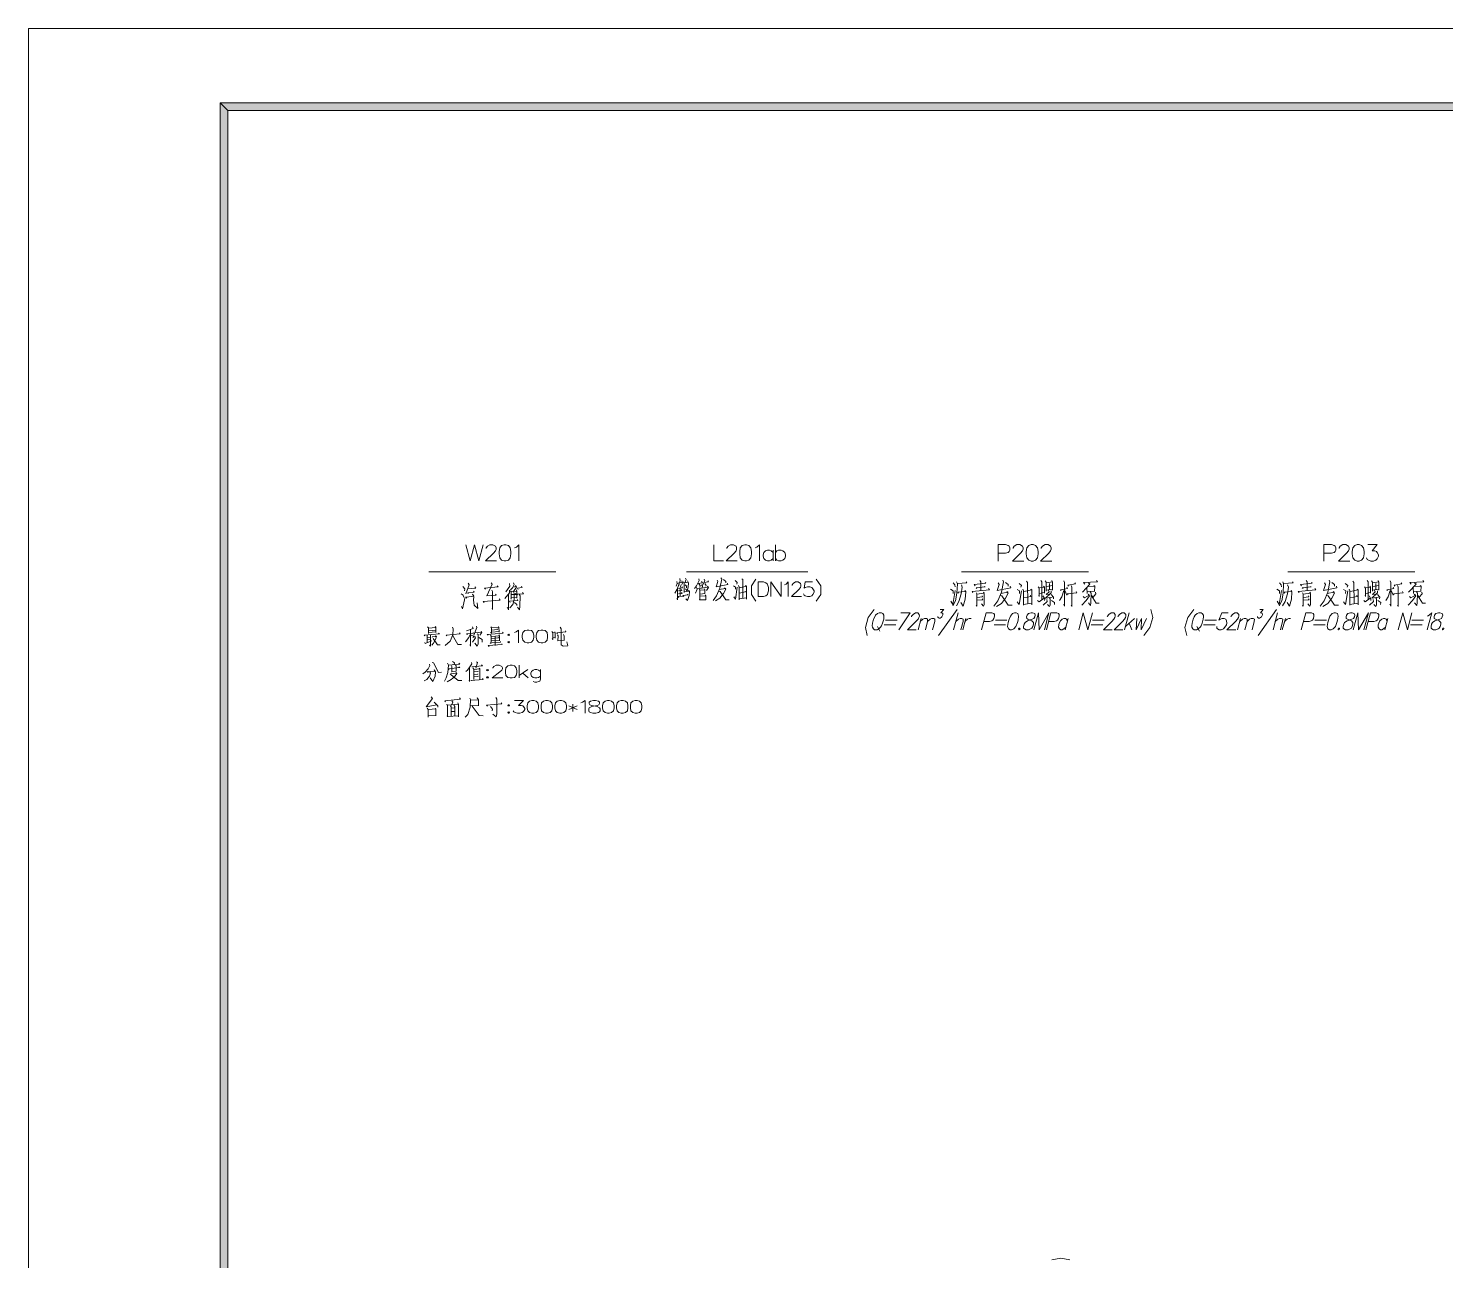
# Model space of a CAD drawing. Header units: millimetres. Extents: x 0 to 829, y 0 to 586.
# Drawn here: x 0 to 178.5, y 430.5 to 585.6 of the extents above; entities that cross this region are included whole.
import ezdxf

# ---------------------------------------------------------------- set-up
doc = ezdxf.new("R2010")
doc.units = ezdxf.units.MM

msp = doc.modelspace()

# ---------------------------------------------------------------- hatches: boundary and pattern name
h = msp.add_hatch(color=0)
h.dxf.hatch_style = 2
h.paths.add_polyline_path([(819.788528, 576.266028), (818.80075, 575.281778), (25.142472, 575.281778), (24.154694, 576.266028)])
h = msp.add_hatch(color=0)
h.dxf.hatch_style = 2
h.paths.add_polyline_path([(24.154694, 576.266028), (25.142472, 575.281778), (25.142472, 10.3505), (24.154694, 9.36625)])

# ---------------------------------------------------------------- linework, layer by layer
at = {"color": 0, "lineweight": 0}
for points in [[(0, 0), (0, 585.632278), (829.154778, 585.632278), (829.154778, 0)], [(819.788528, 576.266028), (818.80075, 575.281778), (25.142472, 575.281778), (24.154694, 576.266028)], [(24.154694, 576.266028), (25.142472, 575.281778), (25.142472, 10.3505), (24.154694, 9.36625)], [(59.287833, 519.451167), (59.287833, 519.743972), (59.368972, 520.230806), (59.601806, 520.520083), (59.91225, 520.618861), (60.145083, 520.618861), (60.455528, 520.520083), (60.688361, 520.230806), (60.765972, 519.743972), (60.765972, 519.451167), (60.688361, 518.964333), (60.455528, 518.675056), (60.145083, 518.576278), (59.91225, 518.576278), (59.601806, 518.675056), (59.368972, 518.964333)], [(89.591444, 519.451167), (89.591444, 519.743972), (89.669056, 520.230806), (89.901889, 520.520083), (90.215861, 520.618861), (90.448694, 520.618861), (90.759139, 520.520083), (90.991972, 520.230806), (91.069583, 519.743972), (91.069583, 519.451167), (90.991972, 518.964333), (90.759139, 518.675056), (90.448694, 518.576278), (90.215861, 518.576278), (89.901889, 518.675056), (89.669056, 518.964333)], [(125.673556, 519.451167), (125.673556, 519.743972), (125.751167, 520.237861), (125.987528, 520.534194), (126.305028, 520.632972), (126.541389, 520.632972), (126.855361, 520.534194), (127.09525, 520.237861), (127.172861, 519.743972), (127.172861, 519.451167), (127.09525, 518.957278), (126.855361, 518.660944), (126.541389, 518.562167), (126.305028, 518.562167), (125.987528, 518.660944), (125.751167, 518.957278)], [(166.726306, 519.451167), (166.726306, 519.743972), (166.807444, 520.237861), (167.043806, 520.534194), (167.357778, 520.632972), (167.594139, 520.632972), (167.911639, 520.534194), (168.148, 520.237861), (168.225611, 519.743972), (168.225611, 519.451167), (168.148, 518.957278), (167.911639, 518.660944), (167.594139, 518.562167), (167.357778, 518.562167), (167.043806, 518.660944), (166.807444, 518.957278)], [(91.909194, 514.106583), (91.909194, 515.923389), (92.600639, 515.923389), (92.875806, 515.835194), (93.083944, 515.662333), (93.150972, 515.489472), (93.221528, 515.231944), (93.221528, 514.798028), (93.150972, 514.5405), (93.083944, 514.367639), (92.875806, 514.194778), (92.600639, 514.106583)], [(90.339333, 515.478889), (90.452222, 515.383639)], [(126.266222, 515.034389), (126.39675, 514.925028)], [(167.357778, 515.034389), (167.488306, 514.925028)], [(106.313111, 510.726972), (106.450694, 511.231444), (106.591806, 511.538361), (106.708222, 511.739444), (106.944583, 511.944056), (107.152722, 512.042833), (107.459639, 512.042833), (107.614861, 511.944056), (107.741861, 511.739444), (107.748917, 511.538361), (107.72775, 511.231444), (107.590167, 510.726972), (107.449056, 510.420056), (107.332639, 510.218972), (107.096278, 510.014361), (106.888139, 509.915583), (106.58475, 509.915583), (106.429528, 510.014361), (106.299, 510.218972), (106.291944, 510.420056)], [(123.408722, 510.82575), (123.489861, 511.132667), (123.687417, 511.637139), (123.952, 511.944056), (124.220111, 512.042833), (124.403556, 512.042833), (124.61875, 511.944056), (124.721056, 511.637139), (124.646972, 511.132667), (124.565833, 510.82575), (124.368278, 510.321278), (124.103694, 510.014361), (123.832056, 509.915583), (123.648611, 509.915583), (123.433417, 510.014361), (123.334639, 510.321278)], [(125.341944, 510.321278), (125.349, 510.116667), (125.440722, 510.014361), (125.659444, 509.915583), (125.962833, 509.915583), (126.234472, 510.014361), (126.382639, 510.116667), (126.495528, 510.321278), (126.580194, 510.624667), (126.573139, 510.82575), (126.382639, 511.030361), (125.88875, 511.231444), (125.733528, 511.33375), (125.726472, 511.538361), (125.782917, 511.739444), (125.959306, 511.944056), (126.290917, 512.042833), (126.470833, 512.042833), (126.749528, 511.944056), (126.816556, 511.739444), (126.763639, 511.538361), (126.647222, 511.33375), (126.439083, 511.231444), (125.835833, 511.030361), (125.535972, 510.82575), (125.423083, 510.624667)], [(146.554472, 510.726972), (146.692056, 511.231444), (146.833167, 511.538361), (146.949583, 511.739444), (147.185944, 511.944056), (147.394083, 512.042833), (147.697472, 512.042833), (147.852694, 511.944056), (147.983222, 511.739444), (147.990278, 511.538361), (147.969111, 511.231444), (147.831528, 510.726972), (147.690417, 510.420056), (147.574, 510.218972), (147.337639, 510.014361), (147.1295, 509.915583), (146.822583, 509.915583), (146.667361, 510.014361), (146.540361, 510.218972), (146.533306, 510.420056)], [(163.650083, 510.82575), (163.731222, 511.132667), (163.928778, 511.637139), (164.189833, 511.944056), (164.461472, 512.042833), (164.644917, 512.042833), (164.860111, 511.944056), (164.962417, 511.637139), (164.888333, 511.132667), (164.803667, 510.82575), (164.609639, 510.321278), (164.345056, 510.014361), (164.073417, 509.915583), (163.889972, 509.915583), (163.674778, 510.014361), (163.572472, 510.321278)], [(165.583306, 510.321278), (165.586833, 510.116667), (165.682083, 510.014361), (165.900806, 509.915583), (166.204194, 509.915583), (166.472306, 510.014361), (166.624, 510.116667), (166.736889, 510.321278), (166.818028, 510.624667), (166.8145, 510.82575), (166.624, 511.030361), (166.130111, 511.231444), (165.974889, 511.33375), (165.967833, 511.538361), (166.024278, 511.739444), (166.200667, 511.944056), (166.532278, 512.042833), (166.712194, 512.042833), (166.990889, 511.944056), (167.057917, 511.739444), (167.001472, 511.538361), (166.888583, 511.33375), (166.676917, 511.231444), (166.077194, 511.030361), (165.777333, 510.82575), (165.664444, 510.624667)], [(176.657, 510.321278), (176.660528, 510.116667), (176.755778, 510.014361), (176.9745, 509.915583), (177.277889, 509.915583), (177.546, 510.014361), (177.697694, 510.116667), (177.810583, 510.321278), (177.891722, 510.624667), (177.888194, 510.82575), (177.697694, 511.030361), (177.203806, 511.231444), (177.048583, 511.33375), (177.041528, 511.538361), (177.097972, 511.739444), (177.274361, 511.944056), (177.605972, 512.042833), (177.785889, 512.042833), (178.064583, 511.944056), (178.131611, 511.739444), (178.078694, 511.538361), (177.962278, 511.33375), (177.750611, 511.231444), (177.150889, 511.030361), (176.851028, 510.82575), (176.738139, 510.624667)], [(60.381444, 509.262944), (60.427306, 509.2065), (60.494333, 509.185333), (60.564889, 509.2065), (60.61075, 509.262944), (60.564889, 509.319389), (60.494333, 509.340556), (60.427306, 509.319389)], [(62.205306, 508.959556), (62.205306, 509.188861), (62.282917, 509.566333), (62.512222, 509.795639), (62.815611, 509.87325), (63.044917, 509.87325), (63.348306, 509.795639), (63.574083, 509.566333), (63.651694, 509.188861), (63.651694, 508.959556), (63.574083, 508.578556), (63.348306, 508.34925), (63.044917, 508.275167), (62.815611, 508.275167), (62.512222, 508.34925), (62.282917, 508.578556)], [(63.955083, 508.959556), (63.955083, 509.188861), (64.032694, 509.566333), (64.258472, 509.795639), (64.565389, 509.87325), (64.791167, 509.87325), (65.098083, 509.795639), (65.323861, 509.566333), (65.401472, 509.188861), (65.401472, 508.959556), (65.323861, 508.578556), (65.098083, 508.34925), (64.791167, 508.275167), (64.565389, 508.275167), (64.258472, 508.34925), (64.032694, 508.578556)], [(124.710472, 510.014361), (124.728111, 509.940278), (124.773972, 509.912056), (124.837472, 509.940278), (124.893917, 510.014361), (124.879806, 510.091972), (124.830417, 510.120194), (124.766917, 510.091972)], [(164.951833, 510.014361), (164.969472, 509.940278), (165.015333, 509.912056), (165.078833, 509.940278), (165.135278, 510.014361), (165.117639, 510.091972), (165.071778, 510.120194), (165.008278, 510.091972)], [(178.096333, 510.014361), (178.110444, 509.940278), (178.159833, 509.912056), (178.223333, 509.940278), (178.27625, 510.014361), (178.262139, 510.091972), (178.21275, 510.120194), (178.152778, 510.091972)], [(60.381444, 508.34925), (60.427306, 508.292806), (60.494333, 508.271639), (60.564889, 508.292806), (60.61075, 508.34925), (60.564889, 508.405694), (60.494333, 508.426861), (60.427306, 508.405694)], [(60.078056, 504.521611), (60.078056, 504.750917), (60.152139, 505.131917), (60.381444, 505.357694), (60.684833, 505.435306), (60.914139, 505.435306), (61.217528, 505.357694), (61.446833, 505.131917), (61.520917, 504.750917), (61.520917, 504.521611), (61.446833, 504.140611), (61.217528, 503.914833), (60.914139, 503.837222), (60.684833, 503.837222), (60.381444, 503.914833), (60.152139, 504.140611)], [(57.717972, 504.825), (57.763833, 504.772083), (57.834389, 504.750917), (57.901417, 504.772083), (57.947278, 504.825), (57.901417, 504.881444), (57.834389, 504.902611), (57.763833, 504.881444)], [(57.717972, 503.914833), (57.763833, 503.858389), (57.834389, 503.837222), (57.901417, 503.858389), (57.947278, 503.914833), (57.901417, 503.971278), (57.834389, 503.992444), (57.763833, 503.971278)], [(60.381444, 500.390583), (60.427306, 500.334139), (60.494333, 500.312972), (60.564889, 500.334139), (60.61075, 500.390583), (60.564889, 500.447028), (60.494333, 500.468194), (60.427306, 500.447028)], [(62.815611, 500.087194), (62.815611, 500.312972), (62.889694, 500.693972), (63.119, 500.923278), (63.422389, 500.997361), (63.651694, 500.997361), (63.955083, 500.923278), (64.184389, 500.693972), (64.258472, 500.312972), (64.258472, 500.087194), (64.184389, 499.706194), (63.955083, 499.476889), (63.651694, 499.402806), (63.422389, 499.402806), (63.119, 499.476889), (62.889694, 499.706194)], [(64.565389, 500.087194), (64.565389, 500.312972), (64.639472, 500.693972), (64.868778, 500.923278), (65.172167, 500.997361), (65.401472, 500.997361), (65.704861, 500.923278), (65.934167, 500.693972), (66.00825, 500.312972), (66.00825, 500.087194), (65.934167, 499.706194), (65.704861, 499.476889), (65.401472, 499.402806), (65.172167, 499.402806), (64.868778, 499.476889), (64.639472, 499.706194)], [(66.315167, 500.087194), (66.315167, 500.312972), (66.38925, 500.693972), (66.618556, 500.923278), (66.921944, 500.997361), (67.15125, 500.997361), (67.454639, 500.923278), (67.683944, 500.693972), (67.758028, 500.312972), (67.758028, 500.087194), (67.683944, 499.706194), (67.454639, 499.476889), (67.15125, 499.402806), (66.921944, 499.402806), (66.618556, 499.476889), (66.38925, 499.706194)], [(70.573194, 499.706194), (70.647278, 499.5545), (70.8025, 499.476889), (71.105889, 499.402806), (71.486889, 499.402806), (71.790278, 499.476889), (71.941972, 499.5545), (72.019583, 499.706194), (72.019583, 499.931972), (71.941972, 500.087194), (71.638583, 500.238889), (70.954194, 500.390583), (70.724889, 500.464667), (70.647278, 500.619889), (70.647278, 500.771583), (70.8025, 500.923278), (71.179972, 500.997361), (71.409278, 500.997361), (71.790278, 500.923278), (71.941972, 500.771583), (71.941972, 500.619889), (71.864361, 500.464667), (71.638583, 500.390583), (70.954194, 500.238889), (70.647278, 500.087194), (70.573194, 499.931972)], [(72.322972, 500.087194), (72.322972, 500.312972), (72.397056, 500.693972), (72.626361, 500.923278), (72.92975, 500.997361), (73.159056, 500.997361), (73.462444, 500.923278), (73.69175, 500.693972), (73.765833, 500.312972), (73.765833, 500.087194), (73.69175, 499.706194), (73.462444, 499.476889), (73.159056, 499.402806), (72.92975, 499.402806), (72.626361, 499.476889), (72.397056, 499.706194)], [(74.07275, 500.087194), (74.07275, 500.312972), (74.146833, 500.693972), (74.376139, 500.923278), (74.679528, 500.997361), (74.908833, 500.997361), (75.212222, 500.923278), (75.441528, 500.693972), (75.515611, 500.312972), (75.515611, 500.087194), (75.441528, 499.706194), (75.212222, 499.476889), (74.908833, 499.402806), (74.679528, 499.402806), (74.376139, 499.476889), (74.146833, 499.706194)], [(75.819, 500.087194), (75.819, 500.312972), (75.896611, 500.693972), (76.125917, 500.923278), (76.429306, 500.997361), (76.658611, 500.997361), (76.962, 500.923278), (77.191306, 500.693972), (77.265389, 500.312972), (77.265389, 500.087194), (77.191306, 499.706194), (76.962, 499.476889), (76.658611, 499.402806), (76.429306, 499.402806), (76.125917, 499.476889), (75.896611, 499.706194)], [(60.381444, 499.476889), (60.427306, 499.420444), (60.494333, 499.399278), (60.564889, 499.420444), (60.61075, 499.476889), (60.564889, 499.533333), (60.494333, 499.5545), (60.427306, 499.533333)]]:
    msp.add_lwpolyline(points, close=True, dxfattribs=at)
for points in [[(55.089778, 520.618861), (55.636583, 518.576278), (56.179861, 520.618861), (56.723139, 518.576278), (57.266417, 520.618861)], [(57.658, 520.132028), (57.658, 520.230806), (57.813222, 520.424833), (58.123667, 520.618861), (58.511722, 520.618861), (58.822167, 520.424833), (58.899778, 520.230806), (58.899778, 520.03325), (58.822167, 519.839222), (58.589333, 519.549944), (57.580389, 518.576278), (58.977389, 518.576278)], [(61.231639, 520.230806), (61.468, 520.326056), (61.778444, 520.618861), (61.778444, 518.576278)], [(86.32825, 520.618861), (86.32825, 518.576278), (87.570028, 518.576278)], [(87.961611, 520.132028), (87.961611, 520.230806), (88.116833, 520.424833), (88.427278, 520.618861), (88.815333, 520.618861), (89.125778, 520.424833), (89.203389, 520.230806), (89.203389, 520.03325), (89.125778, 519.839222), (88.892944, 519.549944), (87.880472, 518.576278), (89.281, 518.576278)], [(91.53525, 520.230806), (91.768083, 520.326056), (92.082056, 520.618861), (92.082056, 518.576278)], [(93.7895, 519.645194), (93.556667, 519.839222), (93.323833, 519.938), (93.091, 519.938), (92.858167, 519.839222), (92.625333, 519.645194), (92.547722, 519.355917), (92.547722, 519.161889), (92.625333, 518.869083), (92.858167, 518.675056), (93.091, 518.576278), (93.323833, 518.576278), (93.556667, 518.675056), (93.7895, 518.869083)], [(93.7895, 519.938), (93.7895, 518.576278)], [(94.103472, 518.576278), (94.103472, 520.618861)], [(94.103472, 519.645194), (94.258694, 519.839222), (94.491528, 519.938), (94.801972, 519.938), (95.034806, 519.839222), (95.267639, 519.645194), (95.34525, 519.355917), (95.34525, 519.161889), (95.267639, 518.869083), (95.034806, 518.675056), (94.801972, 518.576278), (94.491528, 518.576278), (94.258694, 518.675056), (94.103472, 518.869083)], [(122.124611, 518.562167), (122.124611, 520.632972), (123.070056, 520.632972), (123.387556, 520.534194), (123.542778, 520.435417), (123.623917, 520.237861), (123.623917, 519.941528), (123.542778, 519.743972), (123.387556, 519.648722), (123.070056, 519.549944), (122.124611, 519.549944)], [(124.019028, 520.139083), (124.019028, 520.237861), (124.17425, 520.435417), (124.49175, 520.632972), (124.883333, 520.632972), (125.200833, 520.435417), (125.278444, 520.237861), (125.278444, 520.040306), (125.200833, 519.84275), (124.964472, 519.549944), (123.937889, 518.562167), (125.359583, 518.562167)], [(127.567972, 520.139083), (127.567972, 520.237861), (127.723194, 520.435417), (128.040694, 520.632972), (128.435806, 520.632972), (128.749778, 520.435417), (128.827389, 520.237861), (128.827389, 520.040306), (128.749778, 519.84275), (128.513417, 519.549944), (127.486833, 518.562167), (128.908528, 518.562167)], [(163.177361, 518.562167), (163.177361, 520.632972), (164.122806, 520.632972), (164.440306, 520.534194), (164.599056, 520.435417), (164.676667, 520.237861), (164.676667, 519.941528), (164.599056, 519.743972), (164.440306, 519.648722), (164.122806, 519.549944), (163.177361, 519.549944)], [(165.071778, 520.139083), (165.071778, 520.237861), (165.227, 520.435417), (165.5445, 520.632972), (165.939611, 520.632972), (166.253583, 520.435417), (166.331194, 520.237861), (166.331194, 520.040306), (166.253583, 519.84275), (166.017222, 519.549944), (164.990639, 518.562167), (166.412333, 518.562167)], [(168.698333, 520.632972), (169.883667, 520.632972), (169.252194, 519.84275), (169.566167, 519.84275), (169.802528, 519.743972), (169.883667, 519.648722), (170.038889, 519.352389), (170.038889, 519.154833), (169.883667, 518.8585), (169.724917, 518.660944), (169.407417, 518.562167), (169.093444, 518.562167), (168.779472, 518.660944), (168.620722, 518.759722), (168.539583, 518.957278)], [(50.429583, 517.193389), (66.438639, 517.193389)], [(82.07375, 516.075083), (81.710389, 515.002639), (81.407, 514.526389)], [(81.728028, 515.71525), (81.671583, 516.001)], [(81.69275, 515.71525), (82.377139, 515.884583), (82.320694, 516.050389), (82.394778, 515.764639), (82.243083, 515.52475)], [(82.07375, 516.075083), (82.034944, 516.360833)], [(82.606444, 515.739944), (82.511194, 515.930444)], [(83.082694, 515.884583), (82.606444, 515.8105)], [(82.853389, 516.216194), (82.680528, 515.8105)], [(82.853389, 516.216194), (82.758139, 516.406694)], [(83.082694, 515.884583), (83.02625, 516.050389), (83.1215, 515.8105), (83.082694, 515.288389), (82.966278, 514.812139), (82.775778, 515.073194)], [(82.909833, 517.193389), (98.167472, 517.193389)], [(84.472639, 516.09625), (84.16925, 515.4295), (83.901139, 515.122583)], [(84.377389, 515.71525), (84.892444, 515.835194), (84.797194, 516.001)], [(84.472639, 516.09625), (84.433833, 516.311444)], [(85.195833, 516.050389), (84.892444, 515.52475)], [(85.061778, 515.859889), (85.654444, 515.930444), (85.559194, 516.050389)], [(85.195833, 516.050389), (85.100583, 516.28675)], [(87.330139, 516.28675), (87.083194, 515.147278), (86.681028, 514.194778), (86.261222, 513.598583)], [(86.832722, 515.979833), (86.624583, 515.313083), (88.109778, 515.598833), (88.053333, 515.789333)], [(86.832722, 515.979833), (86.737472, 516.145639)], [(87.330139, 516.28675), (87.234889, 516.456083)], [(87.538278, 516.216194), (87.824028, 515.979833), (87.824028, 515.8105)], [(89.023472, 516.09625), (89.291583, 515.859889), (89.235139, 515.669389)], [(89.863083, 516.336139), (89.975972, 516.216194), (89.997139, 513.859639)], [(91.6305, 516.265583), (91.066056, 515.433028), (91.066056, 514.339417), (91.6305, 513.503333)], [(93.496694, 514.106583), (93.496694, 515.923389), (94.809028, 514.106583), (94.809028, 515.923389)], [(95.225306, 515.577667), (95.433444, 515.662333), (95.708611, 515.923389), (95.708611, 514.106583)], [(96.191917, 515.489472), (96.191917, 515.577667), (96.3295, 515.750528), (96.608194, 515.923389), (96.953917, 515.923389), (97.229083, 515.750528), (97.299639, 515.577667), (97.299639, 515.404806), (97.229083, 515.231944), (97.020944, 514.970889), (96.124889, 514.106583), (97.366667, 514.106583)], [(98.749556, 515.923389), (97.849972, 515.923389), (97.712389, 515.14375), (97.849972, 515.231944), (98.128667, 515.316611), (98.403833, 515.316611), (98.682528, 515.231944), (98.820111, 515.059083), (98.957694, 514.798028), (98.957694, 514.625167), (98.820111, 514.367639), (98.682528, 514.194778), (98.403833, 514.106583), (98.128667, 514.106583), (97.849972, 514.194778), (97.712389, 514.279444), (97.645361, 514.452306)], [(99.232861, 513.503333), (99.800833, 514.339417), (99.800833, 515.433028), (99.232861, 516.265583)], [(116.896444, 515.958667), (117.005806, 515.687028), (116.942306, 514.519333), (116.765917, 513.566833), (116.441361, 512.917722)], [(117.026972, 515.71525), (118.201722, 515.824611), (118.113528, 515.930444)], [(117.513806, 517.193389), (133.515806, 517.193389)], [(119.245944, 515.443611), (119.115417, 515.605889), (120.593556, 515.768167), (120.505361, 515.877528)], [(119.962083, 515.958667), (119.831556, 516.120944)], [(119.962083, 515.958667), (119.962083, 514.843889)], [(122.830167, 515.958667), (122.547944, 514.653389), (122.092861, 513.566833), (121.613083, 512.8895)], [(122.830167, 515.958667), (122.724333, 516.149167)], [(123.070056, 515.877528), (123.398139, 515.605889), (123.398139, 515.415389)], [(125.722944, 516.015111), (125.853472, 515.877528), (125.874639, 513.189361)], [(127.635, 515.958667), (127.525639, 516.120944)], [(127.635, 515.958667), (127.635, 513.732639)], [(128.178278, 515.90575), (128.04775, 516.068028)], [(128.178278, 515.796389), (128.982611, 515.930444), (128.919111, 516.09625), (129.003778, 515.90575), (129.003778, 514.900333), (129.003778, 515.009694), (128.178278, 514.900333)], [(128.178278, 515.90575), (128.178278, 514.76275)], [(130.503083, 515.849306), (130.418417, 516.068028)], [(132.894917, 515.849306), (134.655278, 515.958667), (134.52475, 516.09625)], [(157.991528, 515.958667), (158.097361, 515.687028), (158.033861, 514.519333), (157.861, 513.566833), (157.532917, 512.917722)], [(158.122056, 515.71525), (159.293278, 515.824611), (159.208611, 515.930444)], [(158.605361, 517.193389), (174.607361, 517.193389)], [(160.3375, 515.443611), (160.206972, 515.605889), (161.685111, 515.768167), (161.596917, 515.877528)], [(161.053639, 515.958667), (160.923111, 516.120944)], [(161.053639, 515.958667), (161.053639, 514.843889)], [(163.92525, 515.958667), (163.643028, 514.653389), (163.184417, 513.566833), (162.708167, 512.8895)], [(163.92525, 515.958667), (163.815889, 516.149167)], [(164.165139, 515.877528), (164.489694, 515.605889), (164.489694, 515.415389)], [(166.8145, 516.015111), (166.945028, 515.877528), (166.966194, 513.189361)], [(168.726556, 515.958667), (168.620722, 516.120944)], [(168.726556, 515.958667), (168.726556, 513.732639)], [(169.269833, 515.90575), (169.142833, 516.068028)], [(169.269833, 515.796389), (170.074167, 515.930444), (170.010667, 516.09625), (170.098861, 515.90575), (170.098861, 514.900333), (170.098861, 515.009694), (169.269833, 514.900333)], [(169.269833, 515.90575), (169.269833, 514.76275)], [(171.598167, 515.849306), (171.509972, 516.068028)], [(173.99, 515.849306), (175.750361, 515.958667), (175.619833, 516.09625)], [(54.779333, 514.244167), (54.511222, 514.438194)], [(54.95925, 515.052028), (54.712306, 515.33425)], [(54.779333, 514.244167), (54.8005, 514.018389)], [(54.95925, 515.052028), (54.913389, 514.829778)], [(55.516639, 515.584722), (55.093306, 514.438194)], [(55.135639, 514.018389), (56.098722, 514.131278), (55.939972, 514.38175), (56.098722, 514.074833), (56.052861, 513.626806), (56.141056, 513.012972), (56.589083, 512.593167), (56.54675, 513.291667)], [(56.342139, 515.164917), (55.336722, 515.052028)], [(55.40375, 514.438194), (55.336722, 514.551083), (56.141056, 514.63575), (56.074028, 514.773333)], [(55.516639, 515.584722), (55.382583, 515.77875)], [(56.342139, 515.164917), (56.232778, 515.306028)], [(57.573333, 515.027333), (57.460444, 515.164917), (59.160833, 515.306028), (59.026778, 515.443611)], [(58.402361, 515.641167), (57.728556, 514.1595), (58.913889, 514.272389), (58.825694, 514.409972)], [(58.402361, 515.641167), (58.289472, 515.835194)], [(58.3565, 514.886222), (58.469389, 514.745111), (58.469389, 512.455583), (58.402361, 512.593167)], [(60.593111, 514.551083), (59.989861, 513.824361)], [(60.635444, 515.415389), (60.123917, 514.663972)], [(60.459056, 514.353528), (60.459056, 512.427361), (60.325, 512.734278)], [(60.593111, 514.551083), (60.593111, 514.886222)], [(60.635444, 515.415389), (60.614278, 515.725833)], [(61.171667, 514.494639), (61.171667, 513.711472), (61.016444, 513.097639), (60.660139, 512.649611)], [(61.171667, 515.612944), (60.995278, 515.193139), (60.727167, 514.942667)], [(60.815361, 514.688667), (60.727167, 514.829778)], [(60.815361, 514.688667), (60.815361, 513.739694), (60.748333, 513.824361)], [(61.5315, 514.773333), (61.464472, 514.914444), (61.5315, 514.745111), (61.5315, 513.880806), (61.485639, 514.018389), (60.836528, 513.990167)], [(61.5315, 514.773333), (60.861222, 514.716889)], [(61.439778, 514.353528), (60.861222, 514.328833)], [(61.037611, 515.277806), (61.439778, 515.362472), (61.37275, 515.471833), (61.464472, 515.277806), (61.104639, 514.716889)], [(61.171667, 515.612944), (61.104639, 515.835194)], [(61.171667, 514.494639), (61.104639, 514.663972)], [(61.439778, 514.353528), (61.37275, 514.494639)], [(61.619694, 514.244167), (61.5315, 514.38175), (62.357, 514.438194), (62.247639, 514.607528)], [(61.820778, 514.38175), (61.933667, 514.1595), (61.9125, 512.875389), (61.866639, 512.427361), (61.598528, 512.7625)], [(61.686722, 514.970889), (61.619694, 515.164917), (62.180611, 515.221361), (62.113583, 515.390694)], [(81.728028, 515.71525), (81.576333, 515.408333)], [(81.766833, 515.097889), (81.749194, 513.693833), (81.671583, 513.859639)], [(81.823278, 514.074833), (82.415944, 514.120694), (82.3595, 514.194778)], [(82.394778, 515.193139), (81.862083, 515.122583)], [(82.320694, 514.861528), (81.88325, 514.812139)], [(82.338333, 514.480528), (81.88325, 514.431139)], [(82.147833, 515.383639), (82.034944, 515.574139)], [(82.091389, 515.097889), (82.091389, 514.099528)], [(82.147833, 515.383639), (82.109028, 515.242528)], [(82.320694, 514.861528), (82.26425, 514.956778)], [(82.338333, 514.480528), (82.26425, 514.596944)], [(82.394778, 515.193139), (82.320694, 515.313083)], [(82.472389, 514.240639), (83.043889, 514.311194), (83.005083, 514.406444)], [(82.472389, 514.240639), (82.55, 514.074833)], [(83.234389, 514.787444), (82.567639, 514.671028)], [(82.606444, 515.739944), (82.585278, 514.596944)], [(82.909833, 515.383639), (82.701694, 515.574139)], [(83.234389, 514.787444), (83.139139, 514.907389), (83.273194, 514.716889), (83.21675, 514.215944), (83.02625, 513.598583), (82.796944, 513.789083)], [(82.909833, 515.383639), (82.871028, 515.193139)], [(84.243333, 515.027333), (84.014028, 514.501694)], [(84.243333, 515.027333), (84.148083, 515.217833)], [(84.243333, 515.073194), (85.594472, 515.263694), (85.538028, 515.408333), (85.654444, 515.217833), (85.425139, 514.861528)], [(84.606694, 515.478889), (84.455, 515.694083)], [(84.585528, 514.882694), (84.511444, 515.027333)], [(84.585528, 514.882694), (84.585528, 513.623278), (84.511444, 513.739694)], [(84.606694, 515.478889), (84.55025, 515.242528)], [(84.585528, 514.882694), (85.213472, 514.932083), (85.157028, 515.073194), (85.213472, 514.932083), (85.213472, 514.455833), (84.624333, 514.406444)], [(84.585528, 514.145389), (85.291083, 514.194778), (85.273444, 514.290028), (85.329889, 514.194778), (85.308722, 513.693833), (84.585528, 513.669139)], [(84.758389, 515.549444), (84.910083, 515.383639), (84.871278, 515.193139)], [(85.347528, 515.478889), (85.195833, 515.739944)], [(85.347528, 515.478889), (85.308722, 515.383639)], [(87.824028, 515.027333), (87.538278, 514.480528), (87.083194, 513.884333), (86.546972, 513.549194)], [(87.139639, 514.741583), (86.987944, 514.766278)], [(87.785222, 515.122583), (87.023222, 514.977944)], [(87.139639, 514.741583), (87.841667, 513.693833), (88.261472, 513.693833)], [(87.672333, 515.193139), (87.785222, 515.122583)], [(87.824028, 515.027333), (87.672333, 515.193139)], [(89.079917, 515.263694), (88.815333, 515.4295)], [(89.044639, 513.764389), (89.291583, 515.288389)], [(89.079917, 515.263694), (89.062278, 515.002639)], [(89.538528, 515.263694), (89.443278, 515.478889)], [(90.339333, 514.671028), (89.520889, 514.526389)], [(90.452222, 515.383639), (90.452222, 513.739694), (90.452222, 513.930194), (89.538528, 513.789083)], [(89.538528, 515.263694), (89.538528, 513.693833)], [(90.452222, 515.383639), (89.556167, 515.193139)], [(90.339333, 514.671028), (90.282889, 514.787444)], [(116.483694, 514.790972), (116.159139, 515.009694)], [(116.420194, 513.104694), (116.74475, 514.872111)], [(116.702417, 515.552972), (116.462528, 515.796389)], [(116.483694, 514.790972), (116.483694, 514.466417)], [(116.702417, 515.552972), (116.723583, 515.306028)], [(117.616111, 515.253111), (117.485583, 514.438194), (117.203361, 513.461), (116.875278, 512.917722)], [(117.048139, 514.628694), (118.050028, 514.738056), (117.961833, 514.872111), (118.050028, 514.681611), (117.983, 513.757333), (117.746639, 512.861278), (117.439722, 513.323417)], [(117.048139, 514.628694), (117.1575, 514.519333)], [(117.616111, 515.253111), (117.50675, 515.552972)], [(118.963722, 514.600472), (118.854361, 514.709833), (121.048639, 514.95325), (120.939278, 515.115528)], [(119.439972, 515.115528), (119.355306, 515.196667), (120.484194, 515.306028), (120.396, 515.362472)], [(119.461139, 514.38175), (119.461139, 512.8895), (119.376472, 513.023556)], [(119.461139, 514.38175), (119.397639, 514.547556)], [(120.374833, 514.519333), (119.461139, 514.409972)], [(120.374833, 514.519333), (120.286639, 514.653389), (120.374833, 514.491111), (120.374833, 513.051778), (120.311333, 512.861278), (120.050278, 513.161139)], [(120.180806, 514.057194), (120.113778, 514.194778)], [(123.398139, 514.519333), (123.070056, 513.894917), (122.547944, 513.214056), (121.941167, 512.833056)], [(122.265722, 515.605889), (122.025833, 514.843889), (123.722694, 515.171972), (123.659194, 515.387167)], [(122.265722, 515.605889), (122.156361, 515.796389)], [(122.614972, 514.194778), (122.438583, 514.219472)], [(123.352278, 514.628694), (122.484444, 514.466417)], [(122.614972, 514.194778), (123.419306, 512.998861), (123.895556, 512.998861)], [(123.22175, 514.709833), (123.352278, 514.628694)], [(123.398139, 514.519333), (123.22175, 514.709833)], [(124.830417, 514.790972), (124.527028, 514.981472)], [(124.766917, 515.743472), (125.070306, 515.468306), (125.006806, 515.253111)], [(124.788083, 513.08), (125.070306, 514.819194)], [(124.830417, 514.790972), (124.80925, 514.491111)], [(125.352528, 514.790972), (125.243167, 515.034389)], [(126.266222, 514.110111), (125.331361, 513.947833)], [(126.39675, 514.925028), (126.39675, 513.051778), (126.39675, 513.2705), (125.352528, 513.104694)], [(125.352528, 514.790972), (125.352528, 512.998861)], [(126.39675, 514.925028), (125.373694, 514.709833)], [(126.266222, 514.110111), (126.199194, 514.247694)], [(127.310444, 515.14375), (127.179917, 515.306028)], [(127.310444, 515.14375), (127.310444, 514.110111), (127.264583, 514.247694)], [(127.938389, 515.281333), (127.310444, 515.171972)], [(127.938389, 515.281333), (127.853722, 515.387167), (127.963083, 515.253111), (127.963083, 514.519333), (127.938389, 514.600472), (127.352778, 514.491111)], [(127.765528, 514.166556), (128.005417, 513.813778), (127.98425, 513.595056)], [(128.830917, 514.57225), (128.114778, 513.866694), (128.961444, 514.004278)], [(128.548694, 514.681611), (128.178278, 514.357056), (128.569861, 514.38175)], [(129.003778, 515.496528), (128.220611, 515.33425)], [(128.548694, 514.681611), (128.4605, 514.900333)], [(128.591028, 514.981472), (128.591028, 515.743472)], [(128.830917, 514.57225), (128.80975, 514.790972)], [(128.830917, 514.357056), (129.113139, 514.004278), (129.091972, 513.813778)], [(130.090333, 514.843889), (129.9845, 514.95325), (130.8735, 515.115528), (130.81, 515.281333)], [(130.157361, 514.057194), (130.418417, 514.872111)], [(130.503083, 515.849306), (130.503083, 512.8895), (130.39725, 513.132917)], [(130.527778, 514.843889), (130.81, 514.275917)], [(130.940528, 514.357056), (130.831167, 514.438194), (132.04825, 514.57225), (131.960056, 514.709833)], [(131.004028, 515.387167), (130.919361, 515.52475), (131.896556, 515.687028), (131.808361, 515.796389)], [(131.437944, 515.253111), (131.332111, 515.468306)], [(131.437944, 515.253111), (131.437944, 512.833056), (131.332111, 513.023556)], [(133.004278, 513.947833), (133.614583, 514.247694), (133.459361, 514.409972), (133.63575, 514.166556), (133.223, 513.595056), (132.679722, 512.998861)], [(133.505222, 515.824611), (133.678083, 515.658806), (132.743222, 514.653389)], [(133.004278, 513.947833), (132.852583, 514.085417)], [(132.894917, 515.849306), (133.067778, 515.658806)], [(133.353528, 514.491111), (133.328833, 515.224889)], [(133.374694, 514.709833), (134.309556, 514.76275)], [(134.288389, 515.415389), (133.395861, 515.362472)], [(133.850944, 514.519333), (133.829778, 513.323417), (133.787444, 512.942417), (133.505222, 513.295194)], [(133.850944, 514.519333), (133.745111, 514.681611)], [(134.394222, 514.628694), (134.46125, 514.438194), (134.090833, 514.004278), (133.872111, 514.247694), (134.503583, 513.2705), (134.874, 513.2705)], [(134.200194, 515.496528), (134.288389, 515.415389)], [(134.309556, 515.415389), (134.200194, 515.496528)], [(134.309556, 515.415389), (134.288389, 514.738056)], [(157.578778, 514.790972), (157.250694, 515.009694)], [(157.51175, 513.104694), (157.836306, 514.872111)], [(157.793972, 515.552972), (157.554083, 515.796389)], [(157.578778, 514.790972), (157.578778, 514.466417)], [(157.793972, 515.552972), (157.815139, 515.306028)], [(158.707667, 515.253111), (158.577139, 514.438194), (158.294917, 513.461), (157.966833, 512.917722)], [(158.143222, 514.628694), (159.141583, 514.738056), (159.056917, 514.872111), (159.141583, 514.681611), (159.078083, 513.757333), (158.838194, 512.861278), (158.534806, 513.323417)], [(158.143222, 514.628694), (158.252583, 514.519333)], [(158.707667, 515.253111), (158.598306, 515.552972)], [(160.055278, 514.600472), (159.945917, 514.709833), (162.140194, 514.95325), (162.034361, 515.115528)], [(160.535056, 515.115528), (160.446861, 515.196667), (161.57575, 515.306028), (161.491083, 515.362472)], [(160.556222, 514.38175), (160.556222, 512.8895), (160.468028, 513.023556)], [(160.556222, 514.38175), (160.489194, 514.547556)], [(161.466389, 514.519333), (160.556222, 514.409972)], [(161.466389, 514.519333), (161.381722, 514.653389), (161.466389, 514.491111), (161.466389, 513.051778), (161.402889, 512.861278), (161.141833, 513.161139)], [(161.272361, 514.057194), (161.208861, 514.194778)], [(164.489694, 514.519333), (164.165139, 513.894917), (163.643028, 513.214056), (163.032722, 512.833056)], [(163.360806, 515.605889), (163.120917, 514.843889), (164.81425, 515.171972), (164.75075, 515.387167)], [(163.360806, 515.605889), (163.251444, 515.796389)], [(163.706528, 514.194778), (163.533667, 514.219472)], [(164.447361, 514.628694), (163.576, 514.466417)], [(163.706528, 514.194778), (164.510861, 512.998861), (164.990639, 512.998861)], [(164.316833, 514.709833), (164.447361, 514.628694)], [(164.489694, 514.519333), (164.316833, 514.709833)], [(165.9255, 514.790972), (165.618583, 514.981472)], [(165.858472, 515.743472), (166.161861, 515.468306), (166.098361, 515.253111)], [(165.879639, 513.08), (166.161861, 514.819194)], [(165.9255, 514.790972), (165.900806, 514.491111)], [(166.444083, 514.790972), (166.33825, 515.034389)], [(167.357778, 514.110111), (166.422917, 513.947833)], [(167.488306, 514.925028), (167.488306, 513.051778), (167.488306, 513.2705), (166.444083, 513.104694)], [(166.444083, 514.790972), (166.444083, 512.998861)], [(167.488306, 514.925028), (166.468778, 514.709833)], [(167.357778, 514.110111), (167.294278, 514.247694)], [(168.402, 515.14375), (168.271472, 515.306028)], [(168.402, 515.14375), (168.402, 514.110111), (168.359667, 514.247694)], [(169.033472, 515.281333), (168.402, 515.171972)], [(169.033472, 515.281333), (168.945278, 515.387167), (169.054639, 515.253111), (169.054639, 514.519333), (169.033472, 514.600472), (168.444333, 514.491111)], [(168.857083, 514.166556), (169.096972, 513.813778), (169.075806, 513.595056)], [(169.922472, 514.57225), (169.206333, 513.866694), (170.053, 514.004278)], [(169.64025, 514.681611), (169.269833, 514.357056), (169.661417, 514.38175)], [(170.098861, 515.496528), (169.315694, 515.33425)], [(169.64025, 514.681611), (169.555583, 514.900333)], [(169.686111, 514.981472), (169.686111, 515.743472)], [(169.922472, 514.57225), (169.901306, 514.790972)], [(169.922472, 514.357056), (170.204694, 514.004278), (170.183528, 513.813778)], [(171.185417, 514.843889), (171.076056, 514.95325), (171.968583, 515.115528), (171.901556, 515.281333)], [(171.248917, 514.057194), (171.509972, 514.872111)], [(171.598167, 515.849306), (171.598167, 512.8895), (171.488806, 513.132917)], [(171.619333, 514.843889), (171.901556, 514.275917)], [(172.032083, 514.357056), (171.922722, 514.438194), (173.139806, 514.57225), (173.055139, 514.709833)], [(172.095583, 515.387167), (172.010917, 515.52475), (172.988111, 515.687028), (172.899917, 515.796389)], [(172.533028, 515.253111), (172.423667, 515.468306)], [(172.533028, 515.253111), (172.533028, 512.833056), (172.423667, 513.023556)], [(174.095833, 513.947833), (174.706139, 514.247694), (174.554444, 514.409972), (174.727306, 514.166556), (174.314556, 513.595056), (173.771278, 512.998861)], [(174.596778, 515.824611), (174.769639, 515.658806), (173.834778, 514.653389)], [(174.095833, 513.947833), (173.944139, 514.085417)], [(173.99, 515.849306), (174.162861, 515.658806)], [(174.445083, 514.491111), (174.423917, 515.224889)], [(174.46625, 514.709833), (175.401111, 514.76275)], [(175.379944, 515.415389), (174.487417, 515.362472)], [(174.946028, 514.519333), (174.921333, 513.323417), (174.879, 512.942417), (174.596778, 513.295194)], [(174.946028, 514.519333), (174.836667, 514.681611)], [(175.489306, 514.628694), (175.552806, 514.438194), (175.182389, 514.004278), (174.967194, 514.247694), (175.595139, 513.2705), (175.965556, 513.2705)], [(175.29175, 515.496528), (175.379944, 515.415389)], [(175.401111, 515.415389), (175.29175, 515.496528)], [(175.401111, 515.415389), (175.379944, 514.738056)], [(54.532389, 512.847167), (54.666444, 512.54025), (55.001583, 514.046611)], [(55.135639, 514.018389), (55.227361, 513.880806)], [(57.393417, 513.319889), (57.284056, 513.461), (59.407778, 513.655028), (59.316056, 513.796139)], [(60.681306, 513.348111), (60.593111, 513.489222), (61.644389, 513.573889), (61.598528, 513.711472)], [(61.506806, 513.097639), (61.217528, 513.348111)], [(61.506806, 513.097639), (61.506806, 512.956528)], [(81.823278, 514.074833), (81.918528, 513.954889)], [(89.044639, 513.764389), (88.832972, 514.050139)], [(106.531833, 512.448528), (105.769833, 511.467806), (105.427639, 510.183694), (105.664, 509.202972)], [(114.836222, 512.448528), (115.294833, 512.448528), (114.942056, 512.042833), (115.065528, 512.042833), (115.143139, 511.993444), (115.15725, 511.944056), (115.178417, 511.788833), (115.150194, 511.690056), (115.047889, 511.538361), (114.963222, 511.436056), (114.825639, 511.383139), (114.705694, 511.383139), (114.596333, 511.436056), (114.550472, 511.485444), (114.546944, 511.58775)], [(114.638667, 509.202972), (116.967, 512.448528)], [(116.420194, 513.104694), (116.180306, 513.513917)], [(119.461139, 513.623278), (120.201972, 513.676194), (120.134944, 513.813778)], [(120.180806, 514.057194), (119.507, 513.976056)], [(124.788083, 513.08), (124.548194, 513.404556)], [(127.289278, 513.404556), (127.112889, 513.595056)], [(127.289278, 513.404556), (127.917222, 513.866694)], [(128.329972, 513.461), (127.807861, 513.023556)], [(128.329972, 513.461), (128.266472, 513.732639)], [(128.679222, 513.813778), (128.679222, 512.998861), (128.612194, 512.833056), (128.375833, 513.104694)], [(128.679222, 513.813778), (128.591028, 513.947833)], [(128.87325, 513.595056), (129.243667, 513.351639), (129.2225, 513.104694)], [(130.157361, 514.057194), (129.853972, 513.595056)], [(140.497278, 509.202972), (141.259278, 510.183694), (141.601472, 511.467806), (141.365111, 512.448528)], [(146.773194, 512.448528), (146.011194, 511.467806), (145.669, 510.183694), (145.905361, 509.202972)], [(155.077583, 512.448528), (155.536194, 512.448528), (155.183417, 512.042833), (155.303361, 512.042833), (155.380972, 511.993444), (155.398611, 511.944056), (155.419778, 511.788833), (155.391556, 511.690056), (155.28925, 511.538361), (155.201056, 511.436056), (155.067, 511.383139), (154.947056, 511.383139), (154.837694, 511.436056), (154.791833, 511.485444), (154.788306, 511.58775)], [(154.880028, 509.202972), (157.208361, 512.448528)], [(157.51175, 513.104694), (157.271861, 513.513917)], [(160.556222, 513.623278), (161.293528, 513.676194), (161.230028, 513.813778)], [(161.272361, 514.057194), (160.598556, 513.976056)], [(165.879639, 513.08), (165.63975, 513.404556)], [(168.380833, 513.404556), (168.207972, 513.595056)], [(168.380833, 513.404556), (169.012306, 513.866694)], [(169.425056, 513.461), (168.902944, 513.023556)], [(169.425056, 513.461), (169.358028, 513.732639)], [(169.770778, 513.813778), (169.770778, 512.998861), (169.707278, 512.833056), (169.467389, 513.104694)], [(169.770778, 513.813778), (169.686111, 513.947833)], [(169.968333, 513.595056), (170.335222, 513.351639), (170.314056, 513.104694)], [(171.248917, 514.057194), (170.945528, 513.595056)], [(107.780667, 510.522361), (109.241167, 510.522361)], [(109.403444, 511.132667), (107.942944, 511.132667)], [(109.890278, 512.042833), (111.047389, 512.042833), (109.625694, 509.915583)], [(111.216722, 511.538361), (111.244944, 511.637139), (111.421333, 511.84175), (111.717667, 512.042833), (112.021056, 512.042833), (112.211556, 511.84175), (112.218611, 511.637139), (112.162167, 511.436056), (112.049278, 511.231444), (111.784694, 510.928056), (110.719306, 509.915583), (111.816444, 509.915583)], [(112.059861, 509.915583), (112.440861, 511.33375)], [(112.3315, 510.928056), (112.656056, 511.231444), (112.864194, 511.33375), (113.107611, 511.33375), (113.262833, 511.231444), (113.245194, 510.928056), (112.973556, 509.915583)], [(113.245194, 510.928056), (113.56975, 511.231444), (113.777889, 511.33375), (114.021306, 511.33375), (114.176528, 511.231444), (114.155361, 510.928056), (113.883722, 509.915583)], [(116.533083, 509.915583), (117.101056, 512.042833)], [(116.804722, 510.928056), (117.129278, 511.231444), (117.337417, 511.33375), (117.580833, 511.33375), (117.736056, 511.231444), (117.714889, 510.928056), (117.44325, 509.915583)], [(117.686667, 509.915583), (118.067667, 511.33375)], [(117.905389, 510.726972), (118.0465, 511.030361), (118.282861, 511.231444), (118.494528, 511.33375), (118.737944, 511.33375)], [(120.060861, 509.915583), (120.632361, 512.042833), (121.362611, 512.042833), (121.577806, 511.944056), (121.673056, 511.84175), (121.680111, 511.637139), (121.595444, 511.33375), (121.482556, 511.132667), (121.334389, 511.030361), (121.06275, 510.928056), (120.3325, 510.928056)], [(121.623667, 510.522361), (123.084167, 510.522361)], [(123.246444, 511.132667), (121.785944, 511.132667)], [(126.633111, 509.915583), (127.201083, 512.042833), (127.299861, 509.915583), (128.541639, 512.042833), (127.970139, 509.915583)], [(128.213556, 509.915583), (128.785056, 512.042833), (129.515306, 512.042833), (129.7305, 511.944056), (129.82575, 511.84175), (129.832806, 511.637139), (129.751667, 511.33375), (129.63525, 511.132667), (129.487083, 511.030361), (129.215444, 510.928056), (128.485194, 510.928056)], [(130.884083, 511.030361), (130.757083, 511.231444), (130.601861, 511.33375), (130.418417, 511.33375), (130.210278, 511.231444), (129.973917, 511.030361), (129.829278, 510.726972), (129.776361, 510.522361), (129.755194, 510.218972), (129.882194, 510.014361), (130.037417, 509.915583), (130.220861, 509.915583), (130.432528, 510.014361), (130.668889, 510.218972)], [(130.96875, 511.33375), (130.58775, 509.915583)], [(132.291667, 509.915583), (132.859639, 512.042833), (133.44525, 509.915583), (134.01675, 512.042833)], [(133.854472, 510.522361), (135.311444, 510.522361)], [(135.47725, 511.132667), (134.01675, 511.132667)], [(135.89, 511.538361), (135.914694, 511.637139), (136.091083, 511.84175), (136.390944, 512.042833), (136.694333, 512.042833), (136.884833, 511.84175), (136.888361, 511.637139), (136.835444, 511.436056), (136.719028, 511.231444), (136.454444, 510.928056), (135.392583, 509.915583), (136.489722, 509.915583)], [(137.227028, 511.538361), (137.25525, 511.637139), (137.431639, 511.84175), (137.727972, 512.042833), (138.031361, 512.042833), (138.221861, 511.84175), (138.228917, 511.637139), (138.172472, 511.436056), (138.059583, 511.231444), (137.795, 510.928056), (136.733139, 509.915583), (137.82675, 509.915583)], [(138.070167, 509.915583), (138.641667, 512.042833)], [(138.179528, 510.321278), (139.301361, 511.33375)], [(138.65225, 510.726972), (138.983861, 509.915583)], [(139.608278, 511.33375), (139.530667, 509.915583), (140.215056, 511.33375), (140.140972, 509.915583), (140.825361, 511.33375)], [(148.022028, 510.522361), (149.482528, 510.522361)], [(149.644806, 511.132667), (148.184306, 511.132667)], [(151.105306, 512.042833), (150.315083, 512.042833), (149.948194, 511.132667), (150.096361, 511.231444), (150.368, 511.33375), (150.611417, 511.33375), (150.826611, 511.231444), (150.897167, 511.030361), (150.935972, 510.726972), (150.883056, 510.522361), (150.678444, 510.218972), (150.502056, 510.014361), (150.230417, 509.915583), (149.987, 509.915583), (149.771806, 510.014361), (149.676556, 510.116667), (149.6695, 510.321278)], [(151.458083, 511.538361), (151.482778, 511.637139), (151.659167, 511.84175), (151.959028, 512.042833), (152.262417, 512.042833), (152.452917, 511.84175), (152.456444, 511.637139), (152.403528, 511.436056), (152.287111, 511.231444), (152.026056, 510.928056), (150.960667, 509.915583), (152.057806, 509.915583)], [(152.301222, 509.915583), (152.682222, 511.33375)], [(152.572861, 510.928056), (152.897417, 511.231444), (153.105556, 511.33375), (153.348972, 511.33375), (153.504194, 511.231444), (153.483028, 510.928056), (153.211389, 509.915583)], [(153.483028, 510.928056), (153.811111, 511.231444), (154.01925, 511.33375), (154.262667, 511.33375), (154.417889, 511.231444), (154.396722, 510.928056), (154.125083, 509.915583)], [(156.770917, 509.915583), (157.342417, 512.042833)], [(157.042556, 510.928056), (157.370639, 511.231444), (157.578778, 511.33375), (157.822194, 511.33375), (157.977417, 511.231444), (157.95625, 510.928056), (157.684611, 509.915583)], [(157.928028, 509.915583), (158.309028, 511.33375)], [(158.14675, 510.726972), (158.287861, 511.030361), (158.524222, 511.231444), (158.735889, 511.33375), (158.979306, 511.33375)], [(160.302222, 509.915583), (160.873722, 512.042833), (161.600444, 512.042833), (161.819167, 511.944056), (161.914417, 511.84175), (161.917944, 511.637139), (161.836806, 511.33375), (161.723917, 511.132667), (161.572222, 511.030361), (161.304111, 510.928056), (160.573861, 510.928056)], [(161.865028, 510.522361), (163.325528, 510.522361)], [(163.487806, 511.132667), (162.027306, 511.132667)], [(166.870944, 509.915583), (167.442444, 512.042833), (167.541222, 509.915583), (168.783, 512.042833), (168.2115, 509.915583)], [(168.454917, 509.915583), (169.026417, 512.042833), (169.756667, 512.042833), (169.971861, 511.944056), (170.067111, 511.84175), (170.074167, 511.637139), (169.9895, 511.33375), (169.876611, 511.132667), (169.728444, 511.030361), (169.456806, 510.928056), (168.726556, 510.928056)], [(171.125444, 511.030361), (170.998444, 511.231444), (170.843222, 511.33375), (170.659778, 511.33375), (170.451639, 511.231444), (170.215278, 511.030361), (170.070639, 510.726972), (170.017722, 510.522361), (169.996556, 510.218972), (170.123556, 510.014361), (170.278778, 509.915583), (170.462222, 509.915583), (170.673889, 510.014361), (170.91025, 510.218972)], [(171.206583, 511.33375), (170.829111, 509.915583)], [(172.5295, 509.915583), (173.101, 512.042833), (173.686611, 509.915583), (174.258111, 512.042833)], [(174.092306, 510.522361), (175.552806, 510.522361)], [(175.718611, 511.132667), (174.258111, 511.132667)], [(176.219556, 511.637139), (176.427694, 511.739444), (176.75225, 512.042833), (176.18075, 509.915583)], [(49.925111, 509.146528), (49.840444, 509.210028), (51.770139, 509.397), (51.664306, 509.4605)], [(50.217917, 508.328083), (50.217917, 509.231194)], [(50.239083, 508.917222), (50.637722, 508.959556)], [(50.38725, 510.151944), (50.281417, 510.278944)], [(51.2445, 510.300111), (51.329167, 510.215444), (51.329167, 509.545167), (51.329167, 509.629833), (50.38725, 509.545167)], [(50.38725, 510.109611), (51.329167, 510.194278)], [(50.38725, 510.151944), (50.38725, 509.418167)], [(51.329167, 509.859139), (50.404889, 509.774472)], [(50.637722, 509.273528), (50.637722, 507.848306), (50.531889, 507.971778)], [(50.888194, 508.977194), (50.845861, 509.019528), (51.392667, 509.061861), (51.265667, 509.146528), (51.392667, 509.083028), (51.265667, 508.684389), (51.015194, 508.204611), (50.803528, 507.950611)], [(50.994028, 508.811389), (51.537306, 507.992944), (51.851278, 507.992944)], [(53.488167, 510.028472), (53.467, 509.273528), (53.110694, 508.47625), (52.503917, 507.929444)], [(52.606222, 509.231194), (54.38775, 509.375833), (54.285444, 509.524)], [(52.606222, 509.231194), (52.712056, 509.146528)], [(53.488167, 510.028472), (53.4035, 510.215444)], [(53.424667, 509.231194), (54.073778, 508.035278), (54.557083, 508.035278)], [(55.477833, 508.917222), (55.040389, 508.370417)], [(56.024639, 510.067278), (55.163861, 509.774472)], [(55.312028, 509.294694), (55.185028, 509.375833), (56.066972, 509.481667), (56.003472, 509.566333)], [(55.477833, 508.917222), (55.668333, 509.397)], [(55.668333, 507.827139), (55.6895, 509.964972)], [(56.045806, 509.104194), (55.770639, 509.231194)], [(56.024639, 510.067278), (55.918806, 510.257778)], [(56.296278, 508.896056), (55.918806, 508.328083)], [(56.045806, 509.104194), (56.024639, 508.874889)], [(56.504417, 510.173111), (56.088139, 509.231194)], [(56.296278, 508.896056), (56.190444, 509.083028)], [(56.54675, 509.397), (56.652583, 509.294694), (56.652583, 508.141111), (56.54675, 507.827139), (56.211611, 508.204611)], [(56.232778, 509.524), (57.072389, 509.5875), (57.008889, 509.689806), (57.093556, 509.566333), (56.860722, 509.231194)], [(56.504417, 510.173111), (56.423278, 510.363611)], [(56.73725, 508.917222), (57.157056, 508.663222), (57.157056, 508.34925)], [(57.890833, 509.210028), (57.806167, 509.315861), (59.817, 509.481667), (59.711167, 509.5875)], [(58.328278, 510.130778), (58.328278, 509.4605), (58.225972, 509.545167)], [(58.307111, 509.104194), (58.225972, 509.210028)], [(58.328278, 510.130778), (58.247139, 510.257778)], [(58.307111, 509.104194), (58.307111, 508.370417), (58.268306, 508.47625)], [(59.273722, 510.215444), (58.307111, 510.130778)], [(59.337222, 509.146528), (59.273722, 509.273528), (59.354861, 509.146528), (59.354861, 508.497417), (59.354861, 508.582083), (58.307111, 508.497417)], [(59.104389, 509.943806), (58.328278, 509.859139)], [(59.337222, 509.146528), (58.328278, 509.061861)], [(59.231389, 508.896056), (58.328278, 508.811389)], [(59.273722, 510.215444), (59.231389, 510.300111), (59.273722, 510.215444), (59.294889, 509.608667), (59.294889, 509.672167), (58.349444, 509.5875)], [(58.790417, 507.929444), (58.811583, 509.040694)], [(59.104389, 509.943806), (59.062056, 510.007306)], [(59.231389, 508.896056), (59.167889, 508.959556)], [(61.217528, 509.566333), (61.446833, 509.643944), (61.750222, 509.87325), (61.750222, 508.275167)], [(66.068222, 509.524), (65.94475, 509.689806)], [(66.068222, 509.524), (66.047056, 508.684389), (65.965917, 508.811389)], [(66.361028, 509.566333), (66.047056, 509.524)], [(66.361028, 509.566333), (66.301056, 509.629833), (66.361028, 509.545167), (66.343389, 508.853722), (66.361028, 508.917222), (66.089389, 508.896056)], [(66.657361, 509.375833), (66.572694, 509.502833), (67.705111, 509.629833), (67.641611, 509.753306)], [(66.717333, 509.125361), (66.636194, 509.252361)], [(66.717333, 509.125361), (66.699694, 508.497417), (67.472278, 508.60325)], [(67.115972, 510.028472), (66.9925, 510.215444)], [(67.115972, 510.028472), (67.115972, 508.014111), (67.348806, 507.848306), (67.934417, 507.869472), (67.828583, 508.391583)], [(67.493444, 509.104194), (67.412306, 509.315861)], [(67.493444, 509.104194), (67.493444, 508.560917)], [(106.934, 510.321278), (107.258556, 509.710972)], [(147.175361, 510.321278), (147.499917, 509.710972)], [(49.988611, 508.162278), (49.925111, 508.28575)], [(49.988611, 508.162278), (50.803528, 508.518583)], [(50.637722, 508.684389), (50.217917, 508.642056)], [(55.604833, 507.992944), (55.668333, 507.827139)], [(57.912, 507.908278), (59.693528, 508.056444), (59.630028, 508.141111)], [(57.912, 507.908278), (58.035472, 507.784806)], [(58.268306, 508.162278), (58.183639, 508.243417), (59.481861, 508.34925), (59.460694, 508.433917)], [(50.574222, 505.400028), (50.366083, 505.004917), (49.967444, 504.585111), (49.674639, 504.352278)], [(50.574222, 505.400028), (50.510722, 505.590528)], [(50.867028, 505.798667), (51.036361, 505.735167), (51.643139, 504.542778), (52.041778, 504.563944)], [(52.796722, 505.717528), (52.899028, 505.442361), (52.839056, 504.521611), (52.627389, 503.8725), (52.398083, 503.452694)], [(54.327778, 505.590528), (52.881389, 505.442361)], [(52.983694, 504.92025), (52.899028, 505.004917), (54.327778, 505.149556), (54.221944, 505.255389)], [(53.34, 505.276556), (53.2765, 505.378861)], [(53.34, 505.276556), (53.34, 504.606278), (53.2765, 504.627444)], [(53.802139, 505.463528), (53.886806, 505.378861), (53.886806, 504.708583), (53.361167, 504.66625)], [(53.4035, 505.925667), (53.675139, 505.756333), (53.632806, 505.548194)], [(54.327778, 505.590528), (54.221944, 505.717528)], [(55.855306, 505.632861), (55.520167, 505.128389), (55.312028, 504.814417), (55.100361, 504.66625)], [(55.855306, 505.632861), (55.791806, 505.798667)], [(55.918806, 505.234222), (55.855306, 505.255389), (57.178222, 505.361222), (57.051222, 505.484694)], [(56.567917, 505.7775), (56.359778, 505.086056)], [(56.567917, 505.7775), (56.444444, 505.862167)], [(58.479972, 505.054306), (58.479972, 505.131917), (58.631667, 505.283611), (58.935056, 505.435306), (59.316056, 505.435306), (59.619444, 505.283611), (59.697056, 505.131917), (59.697056, 504.980222), (59.619444, 504.825), (59.393667, 504.599222), (58.402361, 503.837222), (59.771139, 503.837222)], [(61.827833, 503.837222), (61.827833, 505.435306)], [(50.553056, 504.585111), (50.658889, 504.458111), (50.531889, 504.080639), (50.175583, 503.639667), (49.861611, 503.473861)], [(50.366083, 504.542778), (50.26025, 504.648611), (51.181, 504.708583), (51.099861, 504.85675), (51.265667, 504.627444), (51.223333, 504.080639), (50.930528, 503.410361), (50.595389, 503.851333)], [(53.929139, 504.458111), (53.844472, 504.542778), (53.971472, 504.394611), (53.675139, 503.995972), (53.258861, 503.639667), (52.733222, 503.368028)], [(53.131861, 504.309944), (53.258861, 504.249972), (54.137278, 503.516194), (54.57825, 503.537361)], [(53.929139, 504.458111), (53.153028, 504.373444)], [(55.5625, 505.107222), (55.5625, 503.410361), (55.499, 503.516194)], [(55.791806, 503.516194), (55.731833, 503.537361), (57.301694, 503.660833), (57.199389, 503.787833)], [(56.109306, 504.941417), (55.982306, 505.107222)], [(56.881889, 504.98375), (56.109306, 504.899083)], [(56.109306, 504.941417), (56.109306, 503.639667)], [(56.126944, 504.627444), (56.631417, 504.66625), (56.589083, 504.708583)], [(56.61025, 504.331111), (56.126944, 504.271139)], [(56.631417, 504.038306), (56.126944, 503.995972)], [(56.61025, 504.331111), (56.589083, 504.373444)], [(56.631417, 504.038306), (56.589083, 504.080639)], [(56.779583, 505.064889), (56.881889, 504.98375), (56.881889, 503.597333)], [(61.827833, 504.140611), (62.889694, 504.902611)], [(62.282917, 504.447528), (62.967306, 503.837222)], [(64.487778, 504.673306), (64.258472, 504.825), (64.032694, 504.902611), (63.803389, 504.902611), (63.574083, 504.825), (63.348306, 504.673306), (63.270694, 504.447528), (63.270694, 504.295833), (63.348306, 504.066528), (63.574083, 503.914833), (63.803389, 503.837222), (64.032694, 503.837222), (64.258472, 503.914833), (64.487778, 504.066528)], [(64.487778, 504.902611), (64.487778, 503.685528), (64.413694, 503.456222), (64.258472, 503.382139), (64.032694, 503.304528), (63.803389, 503.304528), (63.574083, 503.382139)], [(50.888194, 501.258417), (50.090917, 500.1895), (51.456167, 500.439972)], [(50.366083, 499.854361), (50.239083, 500.041333)], [(50.38725, 499.875528), (51.308, 499.960194), (51.265667, 500.041333), (51.308, 499.939028), (51.329167, 499.057083), (51.329167, 499.14175), (50.366083, 499.057083)], [(50.366083, 499.854361), (50.366083, 498.912444)], [(50.888194, 501.258417), (50.743556, 501.445389)], [(51.558472, 500.3165), (51.1175, 500.796278)], [(51.558472, 500.3165), (51.558472, 500.147167)], [(52.542722, 500.838611), (52.440417, 500.965611), (54.430083, 501.152583), (54.306611, 501.321917)], [(52.796722, 500.337667), (52.690889, 500.524639)], [(52.796722, 500.337667), (52.796722, 498.95125), (52.733222, 499.07825)], [(52.775556, 500.418806), (54.137278, 500.545806), (54.073778, 500.693972), (54.158444, 500.545806), (54.158444, 498.95125), (54.158444, 499.07825), (52.796722, 498.972417)], [(53.237694, 500.1895), (53.174194, 500.337667)], [(53.237694, 500.1895), (53.258861, 499.01475)], [(53.632806, 500.0625), (53.237694, 500.041333)], [(53.445833, 500.796278), (53.297667, 500.418806)], [(53.445833, 500.796278), (53.34, 500.965611)], [(53.696306, 500.253), (53.594, 500.397639)], [(53.696306, 500.253), (53.696306, 499.035917)], [(55.668333, 501.11025), (55.647167, 500.147167), (55.354361, 499.247583), (55.019222, 498.912444)], [(55.668333, 501.11025), (55.583667, 501.30075)], [(56.631417, 501.089083), (56.525583, 501.321917), (56.67375, 501.089083), (56.67375, 500.337667), (56.67375, 500.418806), (55.668333, 500.358833)], [(56.631417, 501.089083), (55.668333, 501.029111)], [(55.897639, 500.295333), (56.779583, 499.099417), (57.301694, 499.07825)], [(57.827333, 500.295333), (57.7215, 500.397639), (59.630028, 500.588139), (59.545361, 500.715139)], [(58.204806, 500.231833), (58.455278, 499.917861), (58.434111, 499.685028)], [(59.019722, 501.17375), (58.998556, 499.328722), (58.917417, 498.95125), (58.518778, 499.26875)], [(59.019722, 501.17375), (58.875083, 501.36425)], [(61.217528, 500.997361), (62.357, 500.997361), (61.750222, 500.390583), (62.053611, 500.390583), (62.282917, 500.312972), (62.357, 500.238889), (62.512222, 500.009583), (62.512222, 499.857889), (62.357, 499.628583), (62.205306, 499.476889), (61.901917, 499.402806), (61.598528, 499.402806), (61.295139, 499.476889), (61.143444, 499.5545), (61.065833, 499.706194)], [(68.061417, 500.312972), (69.126806, 499.857889)], [(69.126806, 500.312972), (68.061417, 499.857889)], [(68.594111, 499.628583), (68.594111, 500.542278)], [(69.585417, 500.693972), (69.811194, 500.771583), (70.118111, 500.997361), (70.118111, 499.402806)], [(53.237694, 499.603889), (53.632806, 499.625056)], [(131.187472, 430.56175), (130.037417, 430.780472), (128.883833, 430.56175)]]:
    msp.add_lwpolyline(points, dxfattribs=at)

doc.saveas('drawing.dxf')
